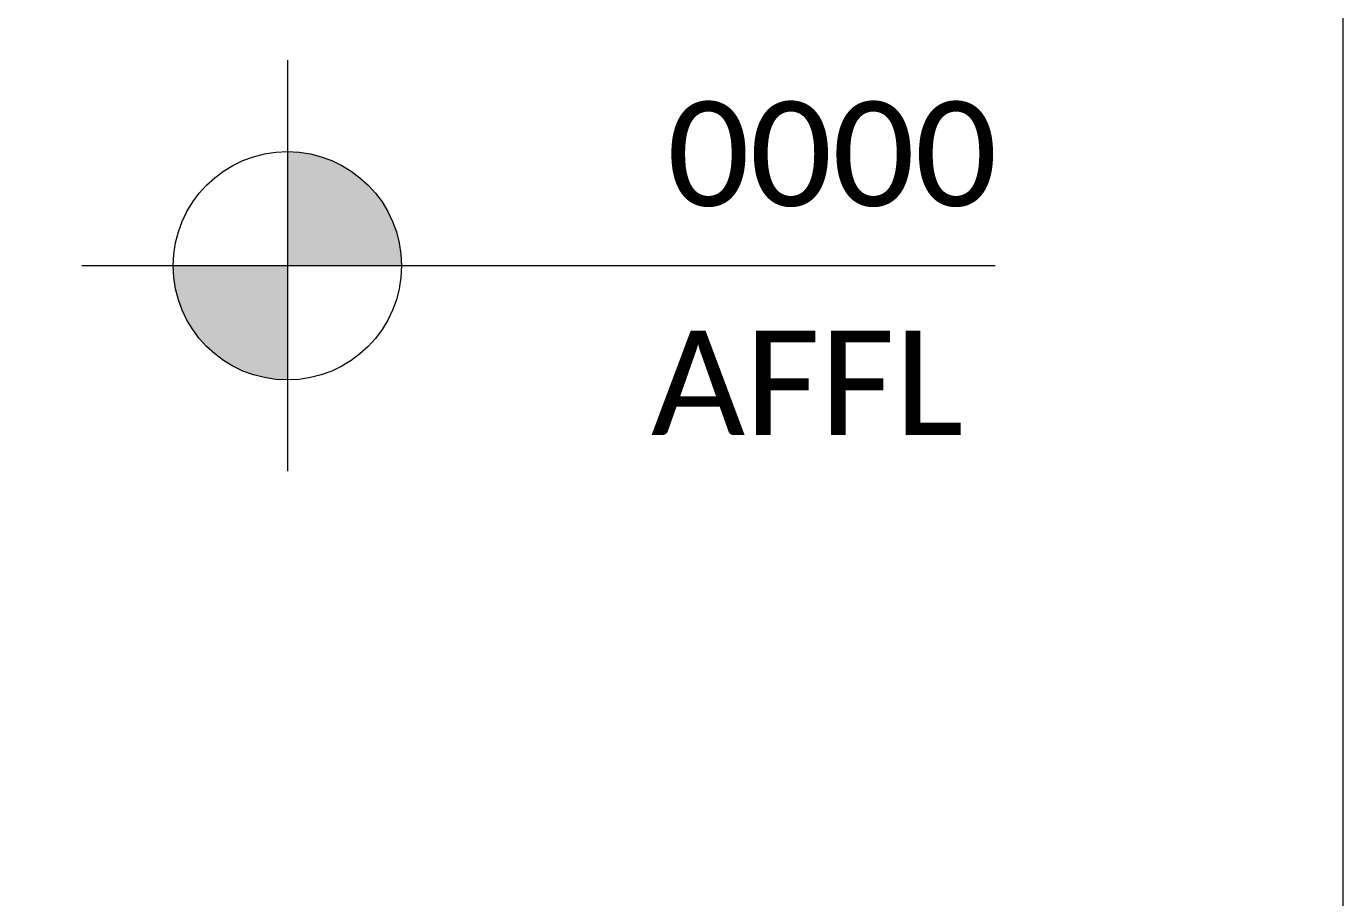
# Model space of a CAD drawing. Header units: millimetres. Extents: x -18512 to 101824, y -95768 to 52898.
# Drawn here: x -16965.3 to -16839.3, y -2969.4 to -2886 of the extents above; entities that cross this region are included whole.
import ezdxf
from ezdxf.enums import TextEntityAlignment as Align

# ---------------------------------------------------------------- set-up
doc = ezdxf.new("R2010")
doc.units = ezdxf.units.MM
doc.header["$LTSCALE"] = 25
doc.layers.get('0').update_dxf_attribs({"color": 254, "lineweight": 0})
doc.layers.add('_FW_NOTES', color=252, linetype='Continuous', lineweight=0)
doc.styles.add('FW_Calibri', font='calibri.ttf')

# ---------------------------------------------------------------- blocks, each defined once
blk = doc.blocks.new('level 2')
at = {"layer": '_FW_NOTES'}
h = blk.add_hatch(color=256, dxfattribs=at)
h.dxf.hatch_style = 1
h.paths.add_polyline_path([(2.185, 0, 0.414214), (0, 2.185), (0, 0)])
h.paths.add_polyline_path([(0, 0), (-2.185, 0, 0.414214), (0, -2.185)])
for p, q in [((0, 3.933), (0, -3.933)), ((13.548, 0), (-3.933, 0))]:
    blk.add_line(p, q, dxfattribs=at)
blk.add_circle((0, 0), 2.185, dxfattribs=at)
at = {"style": 'FW_Calibri'}
blk.add_attdef('LEVEL', text='', height=2, dxfattribs=at).set_placement((10.431, 2.145), align=Align.MIDDLE_CENTER)
at = {"layer": '_FW_NOTES', "linetype": 'Continuous', "lineweight": 0, "style": 'FW_Calibri'}
blk.add_text('AFFL', height=2, dxfattribs=at).set_placement((6.96, -3.838), align=Align.BOTTOM_LEFT)

msp = doc.modelspace()

# ---------------------------------------------------------------- linework, layer by layer
at = {"lineweight": 0}
msp.add_lwpolyline([(-17192.99, -2833.83), (-16839.3, -2833.83), (-16839.3, -3052.78), (-17192.99, -3052.78)], close=True, dxfattribs=at)

# ---------------------------------------------------------------- block references
ref = msp.add_blockref('level 2', (-16940.31, -2908.93), dxfattribs=dict(at, xscale=5, yscale=5, zscale=5))
ref.add_attrib('LEVEL', '0000', dxfattribs={"height": 10, "style": 'FW_Calibri'}).set_placement((-16888.16, -2898.21), align=Align.MIDDLE_CENTER)
ref.add_attrib('LEVEL', '0000', dxfattribs={"height": 10, "style": 'FW_Calibri'}).set_placement((-16888.16, -2898.21), align=Align.MIDDLE_CENTER)
ref.add_attrib('LEVEL', '0000', dxfattribs={"height": 10, "style": 'FW_Calibri'}).set_placement((-16888.16, -2898.21), align=Align.MIDDLE_CENTER)
ref.add_attrib('LEVEL', '0000', dxfattribs={"height": 10, "style": 'FW_Calibri'}).set_placement((-16888.16, -2898.21), align=Align.MIDDLE_CENTER)
ref.add_attrib('LEVEL', '0000', dxfattribs={"height": 10, "style": 'FW_Calibri'}).set_placement((-16888.16, -2898.21), align=Align.MIDDLE_CENTER)
ref.add_attrib('LEVEL', '0000', dxfattribs={"height": 10, "style": 'FW_Calibri'}).set_placement((-16888.16, -2898.21), align=Align.MIDDLE_CENTER)
ref.add_attrib('LEVEL', '0000', dxfattribs={"height": 10, "style": 'FW_Calibri'}).set_placement((-16888.16, -2898.21), align=Align.MIDDLE_CENTER)
ref.add_attrib('LEVEL', '0000', dxfattribs={"height": 10, "style": 'FW_Calibri'}).set_placement((-16888.16, -2898.21), align=Align.MIDDLE_CENTER)
ref.add_attrib('LEVEL', '0000', dxfattribs={"height": 10, "style": 'FW_Calibri'}).set_placement((-16888.16, -2898.21), align=Align.MIDDLE_CENTER)
ref.add_attrib('LEVEL', '0000', dxfattribs={"height": 10, "style": 'FW_Calibri'}).set_placement((-16888.16, -2898.21), align=Align.MIDDLE_CENTER)
ref.add_attrib('LEVEL', '0000', dxfattribs={"height": 10, "style": 'FW_Calibri'}).set_placement((-16888.16, -2898.21), align=Align.MIDDLE_CENTER)
ref.add_attrib('LEVEL', '0000', dxfattribs={"height": 10, "style": 'FW_Calibri'}).set_placement((-16888.16, -2898.21), align=Align.MIDDLE_CENTER)
ref.add_attrib('LEVEL', '0000', dxfattribs={"height": 10, "style": 'FW_Calibri'}).set_placement((-16888.16, -2898.21), align=Align.MIDDLE_CENTER)
ref.add_attrib('LEVEL', '0000', dxfattribs={"height": 10, "style": 'FW_Calibri'}).set_placement((-16888.16, -2898.21), align=Align.MIDDLE_CENTER)
ref.add_attrib('LEVEL', '0000', dxfattribs={"height": 10, "style": 'FW_Calibri'}).set_placement((-16888.16, -2898.21), align=Align.MIDDLE_CENTER)
ref.add_attrib('LEVEL', '0000', dxfattribs={"height": 10, "style": 'FW_Calibri'}).set_placement((-16888.16, -2898.21), align=Align.MIDDLE_CENTER)
ref.add_attrib('LEVEL', '0000', dxfattribs={"height": 10, "style": 'FW_Calibri'}).set_placement((-16888.16, -2898.21), align=Align.MIDDLE_CENTER)
ref.add_attrib('LEVEL', '0000', dxfattribs={"height": 10, "style": 'FW_Calibri'}).set_placement((-16888.16, -2898.21), align=Align.MIDDLE_CENTER)
ref.add_attrib('LEVEL', '0000', dxfattribs={"height": 10, "style": 'FW_Calibri'}).set_placement((-16888.16, -2898.21), align=Align.MIDDLE_CENTER)
ref.add_attrib('LEVEL', '0000', dxfattribs={"height": 10, "style": 'FW_Calibri'}).set_placement((-16888.16, -2898.21), align=Align.MIDDLE_CENTER)
ref.add_attrib('LEVEL', '0000', dxfattribs={"height": 10, "style": 'FW_Calibri'}).set_placement((-16888.16, -2898.21), align=Align.MIDDLE_CENTER)
ref.add_attrib('LEVEL', '0000', dxfattribs={"height": 10, "style": 'FW_Calibri'}).set_placement((-16888.16, -2898.21), align=Align.MIDDLE_CENTER)
ref.add_attrib('LEVEL', '0000', dxfattribs={"height": 10, "style": 'FW_Calibri'}).set_placement((-16888.16, -2898.21), align=Align.MIDDLE_CENTER)
ref.add_attrib('LEVEL', '0000', dxfattribs={"height": 10, "style": 'FW_Calibri'}).set_placement((-16888.16, -2898.21), align=Align.MIDDLE_CENTER)
ref.add_attrib('LEVEL', '0000', dxfattribs={"height": 10, "style": 'FW_Calibri'}).set_placement((-16888.16, -2898.21), align=Align.MIDDLE_CENTER)
ref.add_attrib('LEVEL', '0000', dxfattribs={"height": 10, "style": 'FW_Calibri'}).set_placement((-16888.16, -2898.21), align=Align.MIDDLE_CENTER)
ref.add_attrib('LEVEL', '0000', dxfattribs={"height": 10, "style": 'FW_Calibri'}).set_placement((-16888.16, -2898.21), align=Align.MIDDLE_CENTER)
ref.add_attrib('LEVEL', '0000', dxfattribs={"height": 10, "style": 'FW_Calibri'}).set_placement((-16888.16, -2898.21), align=Align.MIDDLE_CENTER)
ref.add_attrib('LEVEL', '0000', dxfattribs={"height": 10, "style": 'FW_Calibri'}).set_placement((-16888.16, -2898.21), align=Align.MIDDLE_CENTER)
ref.add_attrib('LEVEL', '0000', dxfattribs={"height": 10, "style": 'FW_Calibri'}).set_placement((-16888.16, -2898.21), align=Align.MIDDLE_CENTER)
ref.add_attrib('LEVEL', '0000', dxfattribs={"height": 10, "style": 'FW_Calibri'}).set_placement((-16888.16, -2898.21), align=Align.MIDDLE_CENTER)
ref.add_attrib('LEVEL', '0000', dxfattribs={"height": 10, "style": 'FW_Calibri'}).set_placement((-16888.16, -2898.21), align=Align.MIDDLE_CENTER)
ref.add_attrib('LEVEL', '0000', dxfattribs={"height": 10, "style": 'FW_Calibri'}).set_placement((-16888.16, -2898.21), align=Align.MIDDLE_CENTER)
ref.add_attrib('LEVEL', '0000', dxfattribs={"height": 10, "style": 'FW_Calibri'}).set_placement((-16888.16, -2898.21), align=Align.MIDDLE_CENTER)
ref.add_attrib('LEVEL', '0000', dxfattribs={"height": 10, "style": 'FW_Calibri'}).set_placement((-16888.16, -2898.21), align=Align.MIDDLE_CENTER)
ref.add_attrib('LEVEL', '0000', dxfattribs={"height": 10, "style": 'FW_Calibri'}).set_placement((-16888.16, -2898.21), align=Align.MIDDLE_CENTER)
ref.add_attrib('LEVEL', '0000', dxfattribs={"height": 10, "style": 'FW_Calibri'}).set_placement((-16888.16, -2898.21), align=Align.MIDDLE_CENTER)
ref.add_attrib('LEVEL', '0000', dxfattribs={"height": 10, "style": 'FW_Calibri'}).set_placement((-16888.16, -2898.21), align=Align.MIDDLE_CENTER)
ref.add_attrib('LEVEL', '0000', dxfattribs={"height": 10, "style": 'FW_Calibri'}).set_placement((-16888.16, -2898.21), align=Align.MIDDLE_CENTER)
ref.add_attrib('LEVEL', '0000', dxfattribs={"height": 10, "style": 'FW_Calibri'}).set_placement((-16888.16, -2898.21), align=Align.MIDDLE_CENTER)
ref.add_attrib('LEVEL', '0000', dxfattribs={"height": 10, "style": 'FW_Calibri'}).set_placement((-16888.16, -2898.21), align=Align.MIDDLE_CENTER)
ref.add_attrib('LEVEL', '0000', dxfattribs={"height": 10, "style": 'FW_Calibri'}).set_placement((-16888.16, -2898.21), align=Align.MIDDLE_CENTER)
ref.add_attrib('LEVEL', '0000', dxfattribs={"height": 10, "style": 'FW_Calibri'}).set_placement((-16888.16, -2898.21), align=Align.MIDDLE_CENTER)
ref.add_attrib('LEVEL', '0000', dxfattribs={"height": 10, "style": 'FW_Calibri'}).set_placement((-16888.16, -2898.21), align=Align.MIDDLE_CENTER)
ref.add_attrib('LEVEL', '0000', dxfattribs={"height": 10, "style": 'FW_Calibri'}).set_placement((-16888.16, -2898.21), align=Align.MIDDLE_CENTER)
ref.add_attrib('LEVEL', '0000', dxfattribs={"height": 10, "style": 'FW_Calibri'}).set_placement((-16888.16, -2898.21), align=Align.MIDDLE_CENTER)
ref.add_attrib('LEVEL', '0000', dxfattribs={"height": 10, "style": 'FW_Calibri'}).set_placement((-16888.16, -2898.21), align=Align.MIDDLE_CENTER)
ref.add_attrib('LEVEL', '0000', dxfattribs={"height": 10, "style": 'FW_Calibri'}).set_placement((-16888.16, -2898.21), align=Align.MIDDLE_CENTER)
ref.add_attrib('LEVEL', '0000', dxfattribs={"height": 10, "style": 'FW_Calibri'}).set_placement((-16888.16, -2898.21), align=Align.MIDDLE_CENTER)
ref.add_attrib('LEVEL', '0000', dxfattribs={"height": 10, "style": 'FW_Calibri'}).set_placement((-16888.16, -2898.21), align=Align.MIDDLE_CENTER)
ref.add_attrib('LEVEL', '0000', dxfattribs={"height": 10, "style": 'FW_Calibri'}).set_placement((-16888.16, -2898.21), align=Align.MIDDLE_CENTER)
ref.add_attrib('LEVEL', '0000', dxfattribs={"height": 10, "style": 'FW_Calibri'}).set_placement((-16888.16, -2898.21), align=Align.MIDDLE_CENTER)
ref.add_attrib('LEVEL', '0000', dxfattribs={"height": 10, "style": 'FW_Calibri'}).set_placement((-16888.16, -2898.21), align=Align.MIDDLE_CENTER)
ref.add_attrib('LEVEL', '0000', dxfattribs={"height": 10, "style": 'FW_Calibri'}).set_placement((-16888.16, -2898.21), align=Align.MIDDLE_CENTER)
ref.add_attrib('LEVEL', '0000', dxfattribs={"height": 10, "style": 'FW_Calibri'}).set_placement((-16888.16, -2898.21), align=Align.MIDDLE_CENTER)
ref.add_attrib('LEVEL', '0000', dxfattribs={"height": 10, "style": 'FW_Calibri'}).set_placement((-16888.16, -2898.21), align=Align.MIDDLE_CENTER)
ref.add_attrib('LEVEL', '0000', dxfattribs={"height": 10, "style": 'FW_Calibri'}).set_placement((-16888.16, -2898.21), align=Align.MIDDLE_CENTER)
ref.add_attrib('LEVEL', '0000', dxfattribs={"height": 10, "style": 'FW_Calibri'}).set_placement((-16888.16, -2898.21), align=Align.MIDDLE_CENTER)
ref.add_attrib('LEVEL', '0000', dxfattribs={"height": 10, "style": 'FW_Calibri'}).set_placement((-16888.16, -2898.21), align=Align.MIDDLE_CENTER)
ref.add_attrib('LEVEL', '0000', dxfattribs={"height": 10, "style": 'FW_Calibri'}).set_placement((-16888.16, -2898.21), align=Align.MIDDLE_CENTER)
ref.add_attrib('LEVEL', '0000', dxfattribs={"height": 10, "style": 'FW_Calibri'}).set_placement((-16888.16, -2898.21), align=Align.MIDDLE_CENTER)
ref.add_attrib('LEVEL', '0000', dxfattribs={"height": 10, "style": 'FW_Calibri'}).set_placement((-16888.16, -2898.21), align=Align.MIDDLE_CENTER)
ref.add_attrib('LEVEL', '0000', dxfattribs={"height": 10, "style": 'FW_Calibri'}).set_placement((-16888.16, -2898.21), align=Align.MIDDLE_CENTER)
ref.add_attrib('LEVEL', '0000', dxfattribs={"height": 10, "style": 'FW_Calibri'}).set_placement((-16888.16, -2898.21), align=Align.MIDDLE_CENTER)
ref.add_attrib('LEVEL', '0000', dxfattribs={"height": 10, "style": 'FW_Calibri'}).set_placement((-16888.16, -2898.21), align=Align.MIDDLE_CENTER)
ref.add_attrib('LEVEL', '0000', dxfattribs={"height": 10, "style": 'FW_Calibri'}).set_placement((-16888.16, -2898.21), align=Align.MIDDLE_CENTER)
ref.add_attrib('LEVEL', '0000', dxfattribs={"height": 10, "style": 'FW_Calibri'}).set_placement((-16888.16, -2898.21), align=Align.MIDDLE_CENTER)
ref.add_attrib('LEVEL', '0000', dxfattribs={"height": 10, "style": 'FW_Calibri'}).set_placement((-16888.16, -2898.21), align=Align.MIDDLE_CENTER)
ref.add_attrib('LEVEL', '0000', dxfattribs={"height": 10, "style": 'FW_Calibri'}).set_placement((-16888.16, -2898.21), align=Align.MIDDLE_CENTER)
ref.add_attrib('LEVEL', '0000', dxfattribs={"height": 10, "style": 'FW_Calibri'}).set_placement((-16888.16, -2898.21), align=Align.MIDDLE_CENTER)
ref.add_attrib('LEVEL', '0000', dxfattribs={"height": 10, "style": 'FW_Calibri'}).set_placement((-16888.16, -2898.21), align=Align.MIDDLE_CENTER)
ref.add_attrib('LEVEL', '0000', dxfattribs={"height": 10, "style": 'FW_Calibri'}).set_placement((-16888.16, -2898.21), align=Align.MIDDLE_CENTER)
ref.add_attrib('LEVEL', '0000', dxfattribs={"height": 10, "style": 'FW_Calibri'}).set_placement((-16888.16, -2898.21), align=Align.MIDDLE_CENTER)
ref.add_attrib('LEVEL', '0000', dxfattribs={"height": 10, "style": 'FW_Calibri'}).set_placement((-16888.16, -2898.21), align=Align.MIDDLE_CENTER)
ref.add_attrib('LEVEL', '0000', dxfattribs={"height": 10, "style": 'FW_Calibri'}).set_placement((-16888.16, -2898.21), align=Align.MIDDLE_CENTER)
ref.add_attrib('LEVEL', '0000', dxfattribs={"height": 10, "style": 'FW_Calibri'}).set_placement((-16888.16, -2898.21), align=Align.MIDDLE_CENTER)
ref.add_attrib('LEVEL', '0000', dxfattribs={"height": 10, "style": 'FW_Calibri'}).set_placement((-16888.16, -2898.21), align=Align.MIDDLE_CENTER)
ref.add_attrib('LEVEL', '0000', dxfattribs={"height": 10, "style": 'FW_Calibri'}).set_placement((-16888.16, -2898.21), align=Align.MIDDLE_CENTER)
ref.add_attrib('LEVEL', '0000', dxfattribs={"height": 10, "style": 'FW_Calibri'}).set_placement((-16888.16, -2898.21), align=Align.MIDDLE_CENTER)
ref.add_attrib('LEVEL', '0000', dxfattribs={"height": 10, "style": 'FW_Calibri'}).set_placement((-16888.16, -2898.21), align=Align.MIDDLE_CENTER)
ref.add_attrib('LEVEL', '0000', dxfattribs={"height": 10, "style": 'FW_Calibri'}).set_placement((-16888.16, -2898.21), align=Align.MIDDLE_CENTER)
ref.add_attrib('LEVEL', '0000', dxfattribs={"height": 10, "style": 'FW_Calibri'}).set_placement((-16888.16, -2898.21), align=Align.MIDDLE_CENTER)
ref.add_attrib('LEVEL', '0000', dxfattribs={"height": 10, "style": 'FW_Calibri'}).set_placement((-16888.16, -2898.21), align=Align.MIDDLE_CENTER)
ref.add_attrib('LEVEL', '0000', dxfattribs={"height": 10, "style": 'FW_Calibri'}).set_placement((-16888.16, -2898.21), align=Align.MIDDLE_CENTER)
ref.add_attrib('LEVEL', '0000', dxfattribs={"height": 10, "style": 'FW_Calibri'}).set_placement((-16888.16, -2898.21), align=Align.MIDDLE_CENTER)
ref.add_attrib('LEVEL', '0000', dxfattribs={"height": 10, "style": 'FW_Calibri'}).set_placement((-16888.16, -2898.21), align=Align.MIDDLE_CENTER)
ref.add_attrib('LEVEL', '0000', dxfattribs={"height": 10, "style": 'FW_Calibri'}).set_placement((-16888.16, -2898.21), align=Align.MIDDLE_CENTER)
ref.add_attrib('LEVEL', '0000', dxfattribs={"height": 10, "style": 'FW_Calibri'}).set_placement((-16888.16, -2898.21), align=Align.MIDDLE_CENTER)
ref.add_attrib('LEVEL', '0000', dxfattribs={"height": 10, "style": 'FW_Calibri'}).set_placement((-16888.16, -2898.21), align=Align.MIDDLE_CENTER)
ref.add_attrib('LEVEL', '0000', dxfattribs={"height": 10, "style": 'FW_Calibri'}).set_placement((-16888.16, -2898.21), align=Align.MIDDLE_CENTER)
ref.add_attrib('LEVEL', '0000', dxfattribs={"height": 10, "style": 'FW_Calibri'}).set_placement((-16888.16, -2898.21), align=Align.MIDDLE_CENTER)
ref.add_attrib('LEVEL', '0000', dxfattribs={"height": 10, "style": 'FW_Calibri'}).set_placement((-16888.16, -2898.21), align=Align.MIDDLE_CENTER)
ref.add_attrib('LEVEL', '0000', dxfattribs={"height": 10, "style": 'FW_Calibri'}).set_placement((-16888.16, -2898.21), align=Align.MIDDLE_CENTER)
ref.add_attrib('LEVEL', '0000', dxfattribs={"height": 10, "style": 'FW_Calibri'}).set_placement((-16888.16, -2898.21), align=Align.MIDDLE_CENTER)
ref.add_attrib('LEVEL', '0000', dxfattribs={"height": 10, "style": 'FW_Calibri'}).set_placement((-16888.16, -2898.21), align=Align.MIDDLE_CENTER)
ref.add_attrib('LEVEL', '0000', dxfattribs={"height": 10, "style": 'FW_Calibri'}).set_placement((-16888.16, -2898.21), align=Align.MIDDLE_CENTER)
ref.add_attrib('LEVEL', '0000', dxfattribs={"height": 10, "style": 'FW_Calibri'}).set_placement((-16888.16, -2898.21), align=Align.MIDDLE_CENTER)
ref.add_attrib('LEVEL', '0000', dxfattribs={"height": 10, "style": 'FW_Calibri'}).set_placement((-16888.16, -2898.21), align=Align.MIDDLE_CENTER)
ref.add_attrib('LEVEL', '0000', dxfattribs={"height": 10, "style": 'FW_Calibri'}).set_placement((-16888.16, -2898.21), align=Align.MIDDLE_CENTER)
ref.add_attrib('LEVEL', '0000', dxfattribs={"height": 10, "style": 'FW_Calibri'}).set_placement((-16888.16, -2898.21), align=Align.MIDDLE_CENTER)
ref.add_attrib('LEVEL', '0000', dxfattribs={"height": 10, "style": 'FW_Calibri'}).set_placement((-16888.16, -2898.21), align=Align.MIDDLE_CENTER)
ref.add_attrib('LEVEL', '0000', dxfattribs={"height": 10, "style": 'FW_Calibri'}).set_placement((-16888.16, -2898.21), align=Align.MIDDLE_CENTER)
ref.add_attrib('LEVEL', '0000', dxfattribs={"height": 10, "style": 'FW_Calibri'}).set_placement((-16888.16, -2898.21), align=Align.MIDDLE_CENTER)
ref.add_attrib('LEVEL', '0000', dxfattribs={"height": 10, "style": 'FW_Calibri'}).set_placement((-16888.16, -2898.21), align=Align.MIDDLE_CENTER)
ref.add_attrib('LEVEL', '0000', dxfattribs={"height": 10, "style": 'FW_Calibri'}).set_placement((-16888.16, -2898.21), align=Align.MIDDLE_CENTER)
ref.add_attrib('LEVEL', '0000', dxfattribs={"height": 10, "style": 'FW_Calibri'}).set_placement((-16888.16, -2898.21), align=Align.MIDDLE_CENTER)
ref.add_attrib('LEVEL', '0000', dxfattribs={"height": 10, "style": 'FW_Calibri'}).set_placement((-16888.16, -2898.21), align=Align.MIDDLE_CENTER)
ref.add_attrib('LEVEL', '0000', dxfattribs={"height": 10, "style": 'FW_Calibri'}).set_placement((-16888.16, -2898.21), align=Align.MIDDLE_CENTER)
ref.add_attrib('LEVEL', '0000', dxfattribs={"height": 10, "style": 'FW_Calibri'}).set_placement((-16888.16, -2898.21), align=Align.MIDDLE_CENTER)
ref.add_attrib('LEVEL', '0000', dxfattribs={"height": 10, "style": 'FW_Calibri'}).set_placement((-16888.16, -2898.21), align=Align.MIDDLE_CENTER)
ref.add_attrib('LEVEL', '0000', dxfattribs={"height": 10, "style": 'FW_Calibri'}).set_placement((-16888.16, -2898.21), align=Align.MIDDLE_CENTER)
ref.add_attrib('LEVEL', '0000', dxfattribs={"height": 10, "style": 'FW_Calibri'}).set_placement((-16888.16, -2898.21), align=Align.MIDDLE_CENTER)
ref.add_attrib('LEVEL', '0000', dxfattribs={"height": 10, "style": 'FW_Calibri'}).set_placement((-16888.16, -2898.21), align=Align.MIDDLE_CENTER)
ref.add_attrib('LEVEL', '0000', dxfattribs={"height": 10, "style": 'FW_Calibri'}).set_placement((-16888.16, -2898.21), align=Align.MIDDLE_CENTER)
ref.add_attrib('LEVEL', '0000', dxfattribs={"height": 10, "style": 'FW_Calibri'}).set_placement((-16888.16, -2898.21), align=Align.MIDDLE_CENTER)
ref.add_attrib('LEVEL', '0000', dxfattribs={"height": 10, "style": 'FW_Calibri'}).set_placement((-16888.16, -2898.21), align=Align.MIDDLE_CENTER)
ref.add_attrib('LEVEL', '0000', dxfattribs={"height": 10, "style": 'FW_Calibri'}).set_placement((-16888.16, -2898.21), align=Align.MIDDLE_CENTER)
ref.add_attrib('LEVEL', '0000', dxfattribs={"height": 10, "style": 'FW_Calibri'}).set_placement((-16888.16, -2898.21), align=Align.MIDDLE_CENTER)
ref.add_attrib('LEVEL', '0000', dxfattribs={"height": 10, "style": 'FW_Calibri'}).set_placement((-16888.16, -2898.21), align=Align.MIDDLE_CENTER)
ref.add_attrib('LEVEL', '0000', dxfattribs={"height": 10, "style": 'FW_Calibri'}).set_placement((-16888.16, -2898.21), align=Align.MIDDLE_CENTER)
ref.add_attrib('LEVEL', '0000', dxfattribs={"height": 10, "style": 'FW_Calibri'}).set_placement((-16888.16, -2898.21), align=Align.MIDDLE_CENTER)
ref.add_attrib('LEVEL', '0000', dxfattribs={"height": 10, "style": 'FW_Calibri'}).set_placement((-16888.16, -2898.21), align=Align.MIDDLE_CENTER)
ref.add_attrib('LEVEL', '0000', dxfattribs={"height": 10, "style": 'FW_Calibri'}).set_placement((-16888.16, -2898.21), align=Align.MIDDLE_CENTER)
ref.add_attrib('LEVEL', '0000', dxfattribs={"height": 10, "style": 'FW_Calibri'}).set_placement((-16888.16, -2898.21), align=Align.MIDDLE_CENTER)
ref.add_attrib('LEVEL', '0000', dxfattribs={"height": 10, "style": 'FW_Calibri'}).set_placement((-16888.16, -2898.21), align=Align.MIDDLE_CENTER)

doc.saveas('drawing.dxf')
